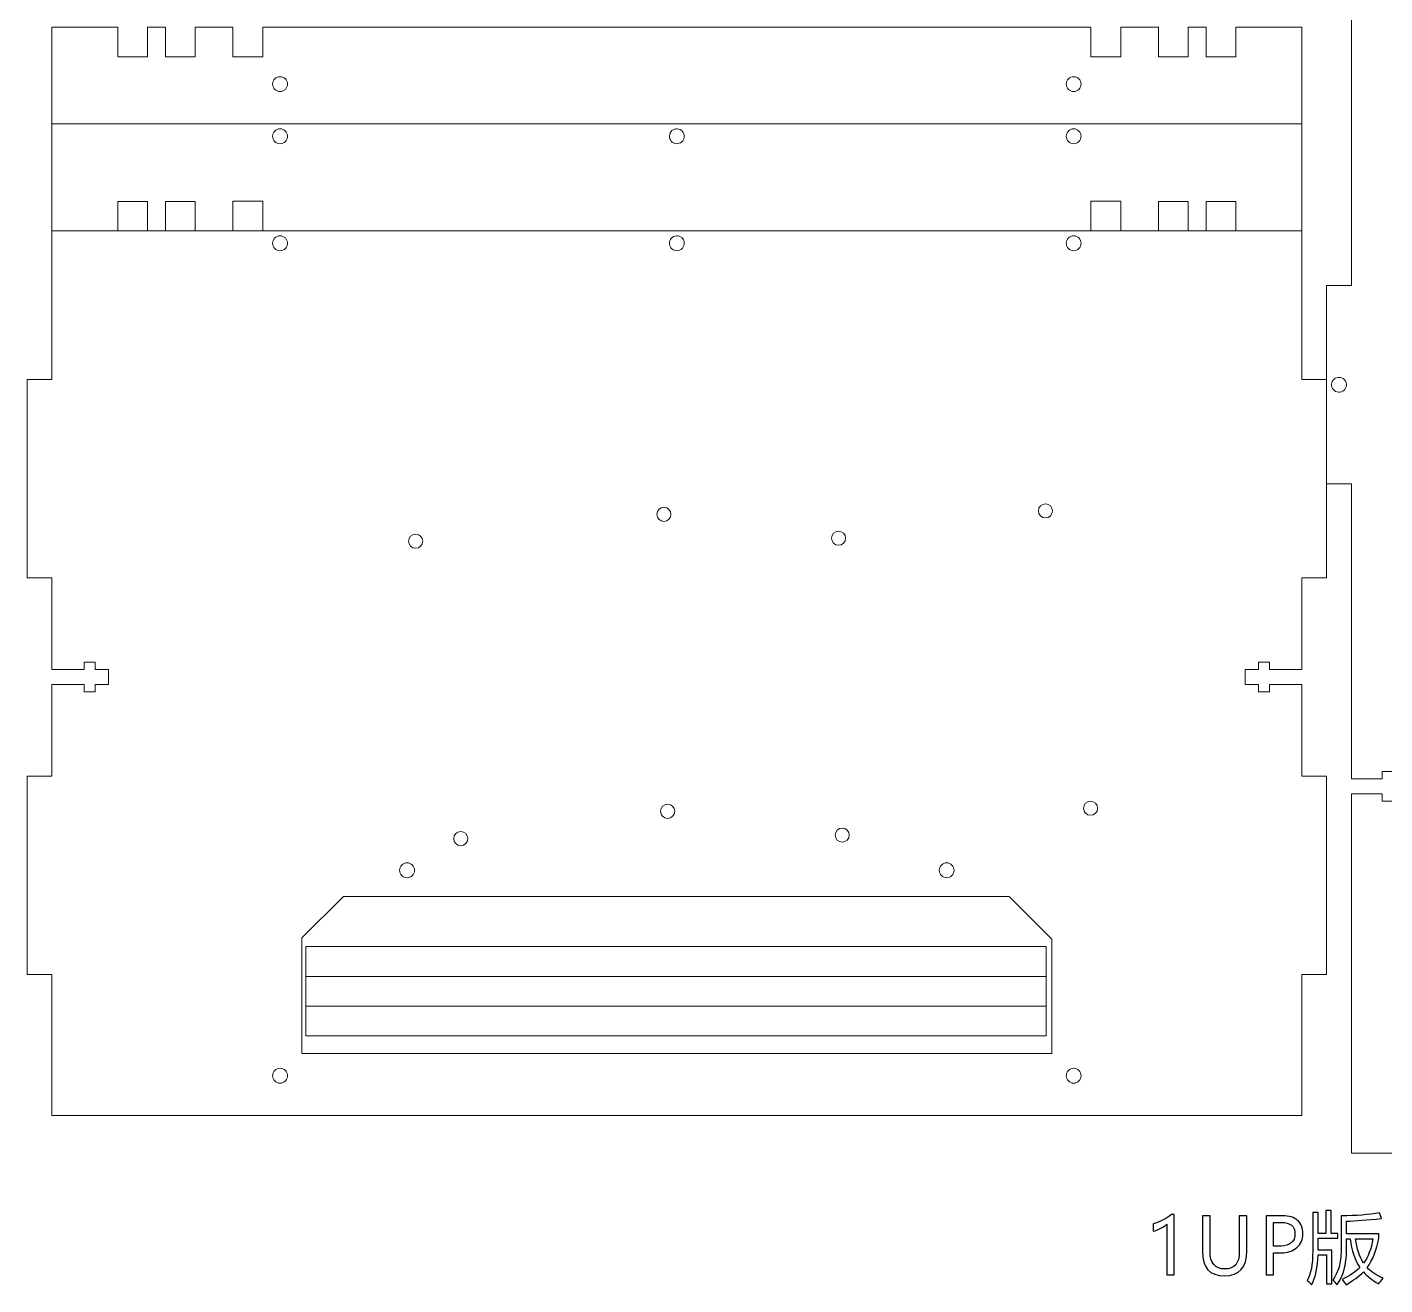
# Model space of a CAD drawing. Header units: centimetres. Extents: x -84 to 49, y -29 to 29.
# Drawn here: x -48.77 to -21.4, y -29.32 to -3.95 of the extents above; entities that cross this region are included whole.
import ezdxf

# ---------------------------------------------------------------- set-up
doc = ezdxf.new("R2010")
doc.units = ezdxf.units.CM
doc.header["$MEASUREMENT"] = 0
doc.layers.add('layer 1', color=7, linetype='Continuous')

msp = doc.modelspace()

# ---------------------------------------------------------------- linework, layer by layer
at = {"layer": 'layer 1', "color": 142, "lineweight": 20}
for points, knots in [([(-22.07185, -26.66541), (-22.07185, -26.66541), (3.12813, -26.66541), (3.12813, -26.66541), (3.12813, -26.66541), (3.12813, -26.66541), (3.12813, -19.41539), (3.12813, -19.41539), (3.12813, -19.41539), (3.12813, -19.41539), (2.50965, -19.41539), (2.50965, -19.41539), (2.50965, -19.41539), (2.50965, -19.41539), (2.50965, -19.56539), (2.50965, -19.56539), (2.50965, -19.56539), (2.50965, -19.56539), (2.28965, -19.56539), (2.28965, -19.56539), (2.28965, -19.56539), (2.28965, -19.56539), (2.28965, -19.41539), (2.28965, -19.41539), (2.28965, -19.41539), (2.28965, -19.41539), (2.01965, -19.41539), (2.01965, -19.41539), (2.01965, -19.41539), (2.01965, -19.41539), (2.01965, -19.11539), (2.01965, -19.11539), (2.01965, -19.11539), (2.01965, -19.11539), (2.28965, -19.11539), (2.28965, -19.11539), (2.28965, -19.11539), (2.28965, -19.11539), (2.28965, -18.96539), (2.28965, -18.96539), (2.28965, -18.96539), (2.28965, -18.96539), (2.50965, -18.96539), (2.50965, -18.96539), (2.50965, -18.96539), (2.50965, -18.96539), (2.50965, -19.11539), (2.50965, -19.11539), (2.50965, -19.11539), (2.50965, -19.11539), (3.12814, -19.11539), (3.12814, -19.11539), (3.12814, -19.11539), (3.12814, -19.11539), (3.12814, -13.1654), (3.12814, -13.1654), (3.12814, -13.1654), (3.12814, -13.1654), (3.62814, -13.1654), (3.62814, -13.1654), (3.62814, -13.1654), (3.62814, -13.1654), (3.62814, -9.1654), (3.62814, -9.1654), (3.62814, -9.1654), (3.62814, -9.1654), (3.12814, -9.1654), (3.12814, -9.1654), (3.12814, -9.1654), (3.12814, -9.1654), (3.12815, -3.21983), (3.12815, -3.21983), (3.12815, -3.21983), (3.12815, -3.21983), (2.50965, -3.21983), (2.50965, -3.21983), (2.50965, -3.21983), (2.50965, -3.21983), (2.50965, -3.36983), (2.50965, -3.36983), (2.50965, -3.36983), (2.50965, -3.36983), (2.28965, -3.36983), (2.28965, -3.36983), (2.28965, -3.36983), (2.28965, -3.36983), (2.28965, -3.21983), (2.28965, -3.21983), (2.28965, -3.21983), (2.28965, -3.21983), (2.01965, -3.21983), (2.01965, -3.21983), (2.01965, -3.21983), (2.01965, -3.21983), (2.01965, -2.91983), (2.01965, -2.91983), (2.01965, -2.91983), (2.01965, -2.91983), (2.28965, -2.91983), (2.28965, -2.91983), (2.28965, -2.91983), (2.28965, -2.91983), (2.28965, -2.76983), (2.28965, -2.76983), (2.28965, -2.76983), (2.28965, -2.76983), (2.50965, -2.76983), (2.50965, -2.76983), (2.50965, -2.76983), (2.50965, -2.76983), (2.50965, -2.91983), (2.50965, -2.91983), (2.50965, -2.91983), (2.50965, -2.91983), (3.12815, -2.91983), (3.12815, -2.91983), (3.12815, -2.91983), (3.12815, -2.91983), (3.12815, 3.1309), (3.12815, 3.1309), (3.12815, 3.1309), (3.12815, 3.1309), (-6.47186, 3.1309), (-6.47186, 3.1309), (-6.47186, 3.1309), (-6.47186, 3.1309), (-6.47186, 2.64521), (-6.47186, 2.64521), (-6.47186, 2.64521), (-6.47186, 2.64521), (-9.32186, 2.64521), (-9.32186, 2.64521), (-9.32186, 2.64521), (-9.32186, 2.64521), (-9.32186, 1.9852), (-9.32186, 1.9852), (-9.32186, 1.9852), (-9.32186, 1.9852), (-9.17186, 1.9852), (-9.17186, 1.9852), (-9.17186, 1.9852), (-9.17186, 1.9852), (-9.17186, 1.76521), (-9.17186, 1.76521), (-9.17186, 1.76521), (-9.17186, 1.76521), (-9.32186, 1.7652), (-9.32186, 1.7652), (-9.32186, 1.7652), (-9.32186, 1.7652), (-9.32186, 1.5452), (-9.32186, 1.5452), (-9.32186, 1.5452), (-9.32186, 1.5452), (-9.62186, 1.5452), (-9.62186, 1.5452), (-9.62186, 1.5452), (-9.62186, 1.5452), (-9.62186, 1.7652), (-9.62186, 1.7652), (-9.62186, 1.7652), (-9.62186, 1.7652), (-9.77186, 1.7652), (-9.77186, 1.7652), (-9.77186, 1.7652), (-9.77186, 1.7652), (-9.77186, 1.9852), (-9.77186, 1.9852), (-9.77186, 1.9852), (-9.77186, 1.9852), (-9.62186, 1.9852), (-9.62186, 1.9852), (-9.62186, 1.9852), (-9.62186, 1.9852), (-9.62197, 2.64521), (-9.62197, 2.64521), (-9.62197, 2.64521), (-9.62197, 2.64521), (-12.47186, 2.64521), (-12.47186, 2.64521), (-12.47186, 2.64521), (-12.47186, 2.64521), (-12.47186, 3.1309), (-12.47186, 3.1309), (-12.47186, 3.1309), (-12.47186, 3.1309), (-22.07186, 3.1309), (-22.07186, 3.1309), (-22.07186, 3.1309), (-22.07186, 3.1309), (-22.07186, -2.91983), (-22.07186, -2.91983), (-22.07186, -2.91983), (-22.07186, -2.91983), (-21.45337, -2.91983), (-21.45337, -2.91983), (-21.45337, -2.91983), (-21.45337, -2.91983), (-21.45337, -2.76983), (-21.45337, -2.76983), (-21.45337, -2.76983), (-21.45337, -2.76983), (-21.23337, -2.76983), (-21.23337, -2.76983), (-21.23337, -2.76983), (-21.23337, -2.76983), (-21.23337, -2.91983), (-21.23337, -2.91983), (-21.23337, -2.91983), (-21.23337, -2.91983), (-20.96337, -2.91983), (-20.96337, -2.91983), (-20.96337, -2.91983), (-20.96337, -2.91983), (-20.96337, -3.21983), (-20.96337, -3.21983), (-20.96337, -3.21983), (-20.96337, -3.21983), (-21.23337, -3.21983), (-21.23337, -3.21983), (-21.23337, -3.21983), (-21.23337, -3.21983), (-21.23337, -3.36983), (-21.23337, -3.36983), (-21.23337, -3.36983), (-21.23337, -3.36983), (-21.45337, -3.36983), (-21.45337, -3.36983), (-21.45337, -3.36983), (-21.45337, -3.36983), (-21.45337, -3.21983), (-21.45337, -3.21983), (-21.45337, -3.21983), (-21.45337, -3.21983), (-22.07186, -3.21983), (-22.07186, -3.21983), (-22.07186, -3.21983), (-22.07186, -3.21983), (-22.07186, -9.1654), (-22.07186, -9.1654), (-22.07186, -9.1654), (-22.07186, -9.1654), (-22.57186, -9.1654), (-22.57186, -9.1654), (-22.57186, -9.1654), (-22.57186, -9.1654), (-22.57186, -13.1654), (-22.57186, -13.1654), (-22.57186, -13.1654), (-22.57186, -13.1654), (-22.07185, -13.1654), (-22.07185, -13.1654), (-22.07185, -13.1654), (-22.07185, -13.1654), (-22.07185, -19.11539), (-22.07185, -19.11539), (-22.07185, -19.11539), (-22.07185, -19.11539), (-21.45337, -19.11539), (-21.45337, -19.11539), (-21.45337, -19.11539), (-21.45337, -19.11539), (-21.45337, -18.96539), (-21.45337, -18.96539), (-21.45337, -18.96539), (-21.45337, -18.96539), (-21.23337, -18.96539), (-21.23337, -18.96539), (-21.23337, -18.96539), (-21.23337, -18.96539), (-21.23337, -19.11539), (-21.23337, -19.11539), (-21.23337, -19.11539), (-21.23337, -19.11539), (-20.96337, -19.11539), (-20.96337, -19.11539), (-20.96337, -19.11539), (-20.96337, -19.11539), (-20.96337, -19.41539), (-20.96337, -19.41539), (-20.96337, -19.41539), (-20.96337, -19.41539), (-21.23337, -19.41539), (-21.23337, -19.41539), (-21.23337, -19.41539), (-21.23337, -19.41539), (-21.23337, -19.56539), (-21.23337, -19.56539), (-21.23337, -19.56539), (-21.23337, -19.56539), (-21.45337, -19.56539), (-21.45337, -19.56539), (-21.45337, -19.56539), (-21.45337, -19.56539), (-21.45337, -19.41539), (-21.45337, -19.41539), (-21.45337, -19.41539), (-21.45337, -19.41539), (-22.07185, -19.41539), (-22.07185, -19.41539), (-22.07185, -19.41539), (-22.07185, -19.41539), (-22.07185, -26.66541), (-22.07185, -26.66541)], [0, 0, 0, 0, 0.01315789, 0.01315789, 0.01315789, 0.01315789, 0.02631579, 0.02631579, 0.02631579, 0.02631579, 0.03947368, 0.03947368, 0.03947368, 0.03947368, 0.05263158, 0.05263158, 0.05263158, 0.05263158, 0.06578947, 0.06578947, 0.06578947, 0.06578947, 0.07894737, 0.07894737, 0.07894737, 0.07894737, 0.09210526, 0.09210526, 0.09210526, 0.09210526, 0.10526316, 0.10526316, 0.10526316, 0.10526316, 0.11842105, 0.11842105, 0.11842105, 0.11842105, 0.13157895, 0.13157895, 0.13157895, 0.13157895, 0.14473684, 0.14473684, 0.14473684, 0.14473684, 0.15789474, 0.15789474, 0.15789474, 0.15789474, 0.17105263, 0.17105263, 0.17105263, 0.17105263, 0.18421053, 0.18421053, 0.18421053, 0.18421053, 0.19736842, 0.19736842, 0.19736842, 0.19736842, 0.21052632, 0.21052632, 0.21052632, 0.21052632, 0.22368421, 0.22368421, 0.22368421, 0.22368421, 0.23684211, 0.23684211, 0.23684211, 0.23684211, 0.25, 0.25, 0.25, 0.25, 0.26315789, 0.26315789, 0.26315789, 0.26315789, 0.27631579, 0.27631579, 0.27631579, 0.27631579, 0.28947368, 0.28947368, 0.28947368, 0.28947368, 0.30263158, 0.30263158, 0.30263158, 0.30263158, 0.31578947, 0.31578947, 0.31578947, 0.31578947, 0.32894737, 0.32894737, 0.32894737, 0.32894737, 0.34210526, 0.34210526, 0.34210526, 0.34210526, 0.35526316, 0.35526316, 0.35526316, 0.35526316, 0.36842105, 0.36842105, 0.36842105, 0.36842105, 0.38157895, 0.38157895, 0.38157895, 0.38157895, 0.39473684, 0.39473684, 0.39473684, 0.39473684, 0.40789474, 0.40789474, 0.40789474, 0.40789474, 0.42105263, 0.42105263, 0.42105263, 0.42105263, 0.43421053, 0.43421053, 0.43421053, 0.43421053, 0.44736842, 0.44736842, 0.44736842, 0.44736842, 0.46052632, 0.46052632, 0.46052632, 0.46052632, 0.47368421, 0.47368421, 0.47368421, 0.47368421, 0.48684211, 0.48684211, 0.48684211, 0.48684211, 0.5, 0.5, 0.5, 0.5, 0.51315789, 0.51315789, 0.51315789, 0.51315789, 0.52631579, 0.52631579, 0.52631579, 0.52631579, 0.53947368, 0.53947368, 0.53947368, 0.53947368, 0.55263158, 0.55263158, 0.55263158, 0.55263158, 0.56578947, 0.56578947, 0.56578947, 0.56578947, 0.57894737, 0.57894737, 0.57894737, 0.57894737, 0.59210526, 0.59210526, 0.59210526, 0.59210526, 0.60526316, 0.60526316, 0.60526316, 0.60526316, 0.61842105, 0.61842105, 0.61842105, 0.61842105, 0.63157895, 0.63157895, 0.63157895, 0.63157895, 0.64473684, 0.64473684, 0.64473684, 0.64473684, 0.65789474, 0.65789474, 0.65789474, 0.65789474, 0.67105263, 0.67105263, 0.67105263, 0.67105263, 0.68421053, 0.68421053, 0.68421053, 0.68421053, 0.69736842, 0.69736842, 0.69736842, 0.69736842, 0.71052632, 0.71052632, 0.71052632, 0.71052632, 0.72368421, 0.72368421, 0.72368421, 0.72368421, 0.73684211, 0.73684211, 0.73684211, 0.73684211, 0.75, 0.75, 0.75, 0.75, 0.76315789, 0.76315789, 0.76315789, 0.76315789, 0.77631579, 0.77631579, 0.77631579, 0.77631579, 0.78947368, 0.78947368, 0.78947368, 0.78947368, 0.80263158, 0.80263158, 0.80263158, 0.80263158, 0.81578947, 0.81578947, 0.81578947, 0.81578947, 0.82894737, 0.82894737, 0.82894737, 0.82894737, 0.84210526, 0.84210526, 0.84210526, 0.84210526, 0.85526316, 0.85526316, 0.85526316, 0.85526316, 0.86842105, 0.86842105, 0.86842105, 0.86842105, 0.88157895, 0.88157895, 0.88157895, 0.88157895, 0.89473684, 0.89473684, 0.89473684, 0.89473684, 0.90789474, 0.90789474, 0.90789474, 0.90789474, 0.92105263, 0.92105263, 0.92105263, 0.92105263, 0.93421053, 0.93421053, 0.93421053, 0.93421053, 0.94736842, 0.94736842, 0.94736842, 0.94736842, 0.96052632, 0.96052632, 0.96052632, 0.96052632, 0.97368421, 0.97368421, 0.97368421, 0.97368421, 0.98684211, 0.98684211, 0.98684211, 0.98684211, 1, 1, 1, 1]), ([(-48.27186, -5.90359), (-48.27186, -5.90359), (-23.07185, -5.90359), (-23.07185, -5.90359), (-23.07185, -5.90359), (-23.07185, -5.90359), (-23.07185, -3.9525), (-23.07185, -3.9525), (-23.07185, -3.9525), (-23.07185, -3.9525), (-24.39925, -3.9525), (-24.39925, -3.9525), (-24.39925, -3.9525), (-24.39925, -3.9525), (-24.39925, -4.55132), (-24.39925, -4.55132), (-24.39925, -4.55132), (-24.39925, -4.55132), (-24.99925, -4.55132), (-24.99925, -4.55132), (-24.99925, -4.55132), (-24.99925, -4.55132), (-24.99925, -3.9525), (-24.99925, -3.9525), (-24.99925, -3.9525), (-24.99925, -3.9525), (-25.36144, -3.9525), (-25.36144, -3.9525), (-25.36144, -3.9525), (-25.36144, -3.9525), (-25.36144, -4.55132), (-25.36144, -4.55132), (-25.36144, -4.55132), (-25.36144, -4.55132), (-25.96144, -4.55132), (-25.96144, -4.55132), (-25.96144, -4.55132), (-25.96144, -4.55132), (-25.96144, -3.9525), (-25.96144, -3.9525), (-25.96144, -3.9525), (-25.96144, -3.9525), (-26.72185, -3.9525), (-26.72185, -3.9525), (-26.72185, -3.9525), (-26.72185, -3.9525), (-26.72185, -4.5525), (-26.72185, -4.5525), (-26.72185, -4.5525), (-26.72185, -4.5525), (-27.32185, -4.5525), (-27.32185, -4.5525), (-27.32185, -4.5525), (-27.32185, -4.5525), (-27.32185, -3.9525), (-27.32185, -3.9525), (-27.32185, -3.9525), (-27.32185, -3.9525), (-44.02186, -3.9525), (-44.02186, -3.9525), (-44.02186, -3.9525), (-44.02186, -3.9525), (-44.02186, -4.5525), (-44.02186, -4.5525), (-44.02186, -4.5525), (-44.02186, -4.5525), (-44.62186, -4.5525), (-44.62186, -4.5525), (-44.62186, -4.5525), (-44.62186, -4.5525), (-44.62186, -3.9525), (-44.62186, -3.9525), (-44.62186, -3.9525), (-44.62186, -3.9525), (-45.38227, -3.9525), (-45.38227, -3.9525), (-45.38227, -3.9525), (-45.38227, -3.9525), (-45.38227, -4.55132), (-45.38227, -4.55132), (-45.38227, -4.55132), (-45.38227, -4.55132), (-45.98227, -4.55132), (-45.98227, -4.55132), (-45.98227, -4.55132), (-45.98227, -4.55132), (-45.98227, -3.9525), (-45.98227, -3.9525), (-45.98227, -3.9525), (-45.98227, -3.9525), (-46.34444, -3.9525), (-46.34444, -3.9525), (-46.34444, -3.9525), (-46.34444, -3.9525), (-46.34444, -4.55132), (-46.34444, -4.55132), (-46.34444, -4.55132), (-46.34444, -4.55132), (-46.94444, -4.55132), (-46.94444, -4.55132), (-46.94444, -4.55132), (-46.94444, -4.55132), (-46.94444, -3.9525), (-46.94444, -3.9525), (-46.94444, -3.9525), (-46.94444, -3.9525), (-48.27186, -3.9525), (-48.27186, -3.9525), (-48.27186, -3.9525), (-48.27186, -3.9525), (-48.27186, -5.90359), (-48.27186, -5.90359)], [0, 0, 0, 0, 0.03571429, 0.03571429, 0.03571429, 0.03571429, 0.07142857, 0.07142857, 0.07142857, 0.07142857, 0.10714286, 0.10714286, 0.10714286, 0.10714286, 0.14285714, 0.14285714, 0.14285714, 0.14285714, 0.17857143, 0.17857143, 0.17857143, 0.17857143, 0.21428571, 0.21428571, 0.21428571, 0.21428571, 0.25, 0.25, 0.25, 0.25, 0.28571429, 0.28571429, 0.28571429, 0.28571429, 0.32142857, 0.32142857, 0.32142857, 0.32142857, 0.35714286, 0.35714286, 0.35714286, 0.35714286, 0.39285714, 0.39285714, 0.39285714, 0.39285714, 0.42857143, 0.42857143, 0.42857143, 0.42857143, 0.46428571, 0.46428571, 0.46428571, 0.46428571, 0.5, 0.5, 0.5, 0.5, 0.53571429, 0.53571429, 0.53571429, 0.53571429, 0.57142857, 0.57142857, 0.57142857, 0.57142857, 0.60714286, 0.60714286, 0.60714286, 0.60714286, 0.64285714, 0.64285714, 0.64285714, 0.64285714, 0.67857143, 0.67857143, 0.67857143, 0.67857143, 0.71428571, 0.71428571, 0.71428571, 0.71428571, 0.75, 0.75, 0.75, 0.75, 0.78571429, 0.78571429, 0.78571429, 0.78571429, 0.82142857, 0.82142857, 0.82142857, 0.82142857, 0.85714286, 0.85714286, 0.85714286, 0.85714286, 0.89285714, 0.89285714, 0.89285714, 0.89285714, 0.92857143, 0.92857143, 0.92857143, 0.92857143, 0.96428571, 0.96428571, 0.96428571, 0.96428571, 1, 1, 1, 1]), ([(-43.67185, -4.95129), (-43.58903, -4.95129), (-43.52185, -5.01848), (-43.52185, -5.10129), (-43.52185, -5.10129), (-43.52185, -5.1841), (-43.58903, -5.25129), (-43.67185, -5.2513), (-43.67185, -5.2513), (-43.75467, -5.25128), (-43.82185, -5.1841), (-43.82186, -5.10129), (-43.82186, -5.10129), (-43.82186, -5.01847), (-43.75467, -4.95129), (-43.67185, -4.95129)], [0, 0, 0, 0, 0.25, 0.25, 0.25, 0.25, 0.5, 0.5, 0.5, 0.5, 0.75, 0.75, 0.75, 0.75, 1, 1, 1, 1]), ([(-27.67185, -4.95129), (-27.58904, -4.95129), (-27.52186, -5.01847), (-27.52185, -5.10128), (-27.52185, -5.10128), (-27.52186, -5.18411), (-27.58904, -5.25129), (-27.67185, -5.25129), (-27.67185, -5.25129), (-27.75466, -5.25129), (-27.82185, -5.18411), (-27.82185, -5.10129), (-27.82185, -5.10129), (-27.82185, -5.01847), (-27.75466, -4.95129), (-27.67185, -4.95129)], [0, 0, 0, 0, 0.25, 0.25, 0.25, 0.25, 0.5, 0.5, 0.5, 0.5, 0.75, 0.75, 0.75, 0.75, 1, 1, 1, 1]), ([(-23.07185, -8.06099), (-23.07185, -8.06099), (-24.39925, -8.06099), (-24.39925, -8.06099), (-24.39925, -8.06099), (-24.39925, -8.06099), (-24.39925, -7.46623), (-24.39925, -7.46623), (-24.39925, -7.46623), (-24.39925, -7.46623), (-24.99925, -7.46623), (-24.99925, -7.46623), (-24.99925, -7.46623), (-24.99925, -7.46623), (-24.99925, -8.06099), (-24.99925, -8.06099), (-24.99925, -8.06099), (-24.99925, -8.06099), (-25.36144, -8.06099), (-25.36144, -8.06099), (-25.36144, -8.06099), (-25.36144, -8.06099), (-25.36144, -7.46623), (-25.36144, -7.46623), (-25.36144, -7.46623), (-25.36144, -7.46623), (-25.96144, -7.46623), (-25.96144, -7.46623), (-25.96144, -7.46623), (-25.96144, -7.46623), (-25.96144, -8.06099), (-25.96144, -8.06099), (-25.96144, -8.06099), (-25.96144, -8.06099), (-26.72185, -8.06099), (-26.72185, -8.06099), (-26.72185, -8.06099), (-26.72185, -8.06099), (-26.72185, -7.46099), (-26.72185, -7.46099), (-26.72185, -7.46099), (-26.72185, -7.46099), (-27.32185, -7.46099), (-27.32185, -7.46099), (-27.32185, -7.46099), (-27.32185, -7.46099), (-27.32185, -8.06099), (-27.32185, -8.06099), (-27.32185, -8.06099), (-27.32185, -8.06099), (-44.02186, -8.06099), (-44.02186, -8.06099), (-44.02186, -8.06099), (-44.02186, -8.06099), (-44.02186, -7.46099), (-44.02186, -7.46099), (-44.02186, -7.46099), (-44.02186, -7.46099), (-44.62186, -7.46099), (-44.62186, -7.46099), (-44.62186, -7.46099), (-44.62186, -7.46099), (-44.62186, -8.06099), (-44.62186, -8.06099), (-44.62186, -8.06099), (-44.62186, -8.06099), (-45.38227, -8.06099), (-45.38227, -8.06099), (-45.38227, -8.06099), (-45.38227, -8.06099), (-45.38227, -7.46623), (-45.38227, -7.46623), (-45.38227, -7.46623), (-45.38227, -7.46623), (-45.98227, -7.46623), (-45.98227, -7.46623), (-45.98227, -7.46623), (-45.98227, -7.46623), (-45.98227, -8.06099), (-45.98227, -8.06099), (-45.98227, -8.06099), (-45.98227, -8.06099), (-46.34444, -8.06099), (-46.34444, -8.06099), (-46.34444, -8.06099), (-46.34444, -8.06099), (-46.34444, -7.46623), (-46.34444, -7.46623), (-46.34444, -7.46623), (-46.34444, -7.46623), (-46.94444, -7.46623), (-46.94444, -7.46623), (-46.94444, -7.46623), (-46.94444, -7.46623), (-46.94444, -8.06099), (-46.94444, -8.06099), (-46.94444, -8.06099), (-46.94444, -8.06099), (-48.27186, -8.06099), (-48.27186, -8.06099), (-48.27186, -8.06099), (-48.27186, -5.45365), (-48.27186, -7.80912), (-48.27186, -5.90359), (-48.27186, -5.90359), (-48.27186, -5.90359), (-23.07185, -5.90359), (-23.07185, -5.90359), (-23.07185, -5.90359), (-23.07185, -7.80915), (-23.07185, -5.4536), (-23.07185, -8.06099)], [0, 0, 0, 0, 0.03571429, 0.03571429, 0.03571429, 0.03571429, 0.07142857, 0.07142857, 0.07142857, 0.07142857, 0.10714286, 0.10714286, 0.10714286, 0.10714286, 0.14285714, 0.14285714, 0.14285714, 0.14285714, 0.17857143, 0.17857143, 0.17857143, 0.17857143, 0.21428571, 0.21428571, 0.21428571, 0.21428571, 0.25, 0.25, 0.25, 0.25, 0.28571429, 0.28571429, 0.28571429, 0.28571429, 0.32142857, 0.32142857, 0.32142857, 0.32142857, 0.35714286, 0.35714286, 0.35714286, 0.35714286, 0.39285714, 0.39285714, 0.39285714, 0.39285714, 0.42857143, 0.42857143, 0.42857143, 0.42857143, 0.46428571, 0.46428571, 0.46428571, 0.46428571, 0.5, 0.5, 0.5, 0.5, 0.53571429, 0.53571429, 0.53571429, 0.53571429, 0.57142857, 0.57142857, 0.57142857, 0.57142857, 0.60714286, 0.60714286, 0.60714286, 0.60714286, 0.64285714, 0.64285714, 0.64285714, 0.64285714, 0.67857143, 0.67857143, 0.67857143, 0.67857143, 0.71428571, 0.71428571, 0.71428571, 0.71428571, 0.75, 0.75, 0.75, 0.75, 0.78571429, 0.78571429, 0.78571429, 0.78571429, 0.82142857, 0.82142857, 0.82142857, 0.82142857, 0.85714286, 0.85714286, 0.85714286, 0.85714286, 0.89285714, 0.89285714, 0.89285714, 0.89285714, 0.92857143, 0.92857143, 0.92857143, 0.92857143, 0.96428571, 0.96428571, 0.96428571, 0.96428571, 1, 1, 1, 1]), ([(-43.67185, -6.00359), (-43.58903, -6.00359), (-43.52185, -6.07078), (-43.52185, -6.15359), (-43.52185, -6.15359), (-43.52185, -6.2364), (-43.58903, -6.30359), (-43.67185, -6.3036), (-43.67185, -6.3036), (-43.75467, -6.30358), (-43.82185, -6.2364), (-43.82186, -6.15359), (-43.82186, -6.15359), (-43.82186, -6.07077), (-43.75467, -6.00359), (-43.67185, -6.00359)], [0, 0, 0, 0, 0.25, 0.25, 0.25, 0.25, 0.5, 0.5, 0.5, 0.5, 0.75, 0.75, 0.75, 0.75, 1, 1, 1, 1]), ([(-35.52697, -6.19242), (-35.50554, -6.11241), (-35.55304, -6.03014), (-35.63304, -6.00871), (-35.63304, -6.00871), (-35.71304, -5.98728), (-35.79532, -6.03477), (-35.81675, -6.11477), (-35.81675, -6.11477), (-35.83818, -6.19477), (-35.79069, -6.27705), (-35.71069, -6.29848), (-35.71069, -6.29848), (-35.63069, -6.31991), (-35.54841, -6.27242), (-35.52697, -6.19242)], [0, 0, 0, 0, 0.25, 0.25, 0.25, 0.25, 0.5, 0.5, 0.5, 0.5, 0.75, 0.75, 0.75, 0.75, 1, 1, 1, 1]), ([(-27.67185, -6.00359), (-27.58904, -6.00359), (-27.52186, -6.07077), (-27.52185, -6.15358), (-27.52185, -6.15358), (-27.52186, -6.23641), (-27.58904, -6.30359), (-27.67185, -6.30359), (-27.67185, -6.30359), (-27.75466, -6.30359), (-27.82185, -6.23641), (-27.82185, -6.15359), (-27.82185, -6.15359), (-27.82185, -6.07077), (-27.75466, -6.00359), (-27.67185, -6.00359)], [0, 0, 0, 0, 0.25, 0.25, 0.25, 0.25, 0.5, 0.5, 0.5, 0.5, 0.75, 0.75, 0.75, 0.75, 1, 1, 1, 1]), ([(-48.77186, -11.06099), (-48.77186, -11.06099), (-48.77186, -15.06099), (-48.77186, -15.06099), (-48.77186, -15.06099), (-48.77186, -15.06099), (-48.27186, -15.06099), (-48.27186, -15.06099), (-48.27186, -15.06099), (-48.27186, -15.06099), (-48.27186, -15.97741), (-48.27186, -15.97741), (-48.27186, -15.97741), (-48.27186, -15.97741), (-48.27185, -15.97741), (-48.27185, -15.97741), (-48.27185, -15.97741), (-48.27185, -15.97741), (-48.27185, -16.91088), (-48.27185, -16.91088), (-48.27185, -16.91088), (-48.27185, -16.91088), (-47.61912, -16.91099), (-47.61912, -16.91099), (-47.61912, -16.91099), (-47.61912, -16.91099), (-47.61912, -16.76099), (-47.61912, -16.76099), (-47.61912, -16.76099), (-47.61912, -16.76099), (-47.39912, -16.76099), (-47.39912, -16.76099), (-47.39912, -16.76099), (-47.39912, -16.76099), (-47.39912, -16.91099), (-47.39912, -16.91099), (-47.39912, -16.91099), (-47.39912, -16.91099), (-47.12912, -16.91099), (-47.12912, -16.91099), (-47.12912, -16.91099), (-47.12912, -16.91099), (-47.12912, -17.21099), (-47.12912, -17.21099), (-47.12912, -17.21099), (-47.12912, -17.21099), (-47.39912, -17.21099), (-47.39912, -17.21099), (-47.39912, -17.21099), (-47.39912, -17.21099), (-47.39912, -17.36099), (-47.39912, -17.36099), (-47.39912, -17.36099), (-47.39912, -17.36099), (-47.61912, -17.36099), (-47.61912, -17.36099), (-47.61912, -17.36099), (-47.61912, -17.36099), (-47.61912, -17.21099), (-47.61912, -17.21099), (-47.61912, -17.21099), (-47.61912, -17.21099), (-48.27185, -17.21099), (-48.27185, -17.21099), (-48.27185, -17.21099), (-48.27185, -17.21099), (-48.27185, -18.32671), (-48.27185, -18.32671), (-48.27185, -18.32671), (-48.27185, -18.32671), (-48.27186, -18.32671), (-48.27186, -18.32671), (-48.27186, -18.32671), (-48.27186, -18.32671), (-48.27186, -19.06099), (-48.27186, -19.06099), (-48.27186, -19.06099), (-48.27186, -19.06099), (-48.77186, -19.06099), (-48.77186, -19.06099), (-48.77186, -19.06099), (-48.77186, -19.06099), (-48.77186, -23.06099), (-48.77186, -23.06099), (-48.77186, -23.06099), (-48.77186, -23.06099), (-48.27185, -23.06099), (-48.27185, -23.06099), (-48.27185, -23.06099), (-48.27185, -23.06099), (-48.27185, -25.90405), (-48.27185, -25.90405), (-48.27185, -25.90405), (-48.27185, -25.90405), (-23.07186, -25.90405), (-23.07186, -25.90405), (-23.07186, -25.90405), (-23.07186, -25.90405), (-23.07186, -23.06099), (-23.07186, -23.06099), (-23.07186, -23.06099), (-23.07186, -23.06099), (-22.57186, -23.06099), (-22.57186, -23.06099), (-22.57186, -23.06099), (-22.57186, -23.06099), (-22.57186, -19.06099), (-22.57186, -19.06099), (-22.57186, -19.06099), (-22.57186, -19.06099), (-23.07186, -19.06099), (-23.07186, -19.06099), (-23.07186, -19.06099), (-23.07186, -19.06099), (-23.07186, -18.32671), (-23.07186, -18.32671), (-23.07186, -18.32671), (-23.07186, -18.32671), (-23.07186, -17.21099), (-23.07186, -17.21099), (-23.07186, -17.21099), (-23.07186, -17.21099), (-23.72458, -17.21099), (-23.72458, -17.21099), (-23.72458, -17.21099), (-23.72458, -17.21099), (-23.72458, -17.36099), (-23.72458, -17.36099), (-23.72458, -17.36099), (-23.72458, -17.36099), (-23.94458, -17.36099), (-23.94458, -17.36099), (-23.94458, -17.36099), (-23.94458, -17.36099), (-23.94458, -17.21099), (-23.94458, -17.21099), (-23.94458, -17.21099), (-23.94458, -17.21099), (-24.21458, -17.21099), (-24.21458, -17.21099), (-24.21458, -17.21099), (-24.21458, -17.21099), (-24.21458, -16.91099), (-24.21458, -16.91099), (-24.21458, -16.91099), (-24.21458, -16.91099), (-23.94458, -16.91099), (-23.94458, -16.91099), (-23.94458, -16.91099), (-23.94458, -16.91099), (-23.94458, -16.76099), (-23.94458, -16.76099), (-23.94458, -16.76099), (-23.94458, -16.76099), (-23.72458, -16.76099), (-23.72458, -16.76099), (-23.72458, -16.76099), (-23.72458, -16.76099), (-23.72458, -16.91099), (-23.72458, -16.91099), (-23.72458, -16.91099), (-23.72458, -16.91099), (-23.07186, -16.91088), (-23.07186, -16.91088), (-23.07186, -16.91088), (-23.07186, -16.91088), (-23.07186, -15.97741), (-23.07186, -15.97741), (-23.07186, -15.97741), (-23.07186, -15.97741), (-23.07186, -15.06099), (-23.07186, -15.06099), (-23.07186, -15.06099), (-23.07186, -15.06099), (-22.57186, -15.06099), (-22.57186, -15.06099), (-22.57186, -15.06099), (-22.57186, -15.06099), (-22.57186, -11.06099), (-22.57186, -11.06099), (-22.57186, -11.06099), (-22.57186, -11.06099), (-23.07186, -11.06099), (-23.07186, -11.06099), (-23.07186, -11.06099), (-23.07186, -11.06099), (-23.07186, -8.06099), (-23.07186, -8.06099), (-23.07186, -8.06099), (-23.07186, -8.06099), (-48.27185, -8.06099), (-48.27185, -8.06099), (-48.27185, -8.06099), (-48.27185, -8.06099), (-48.27185, -11.06099), (-48.27185, -11.06099), (-48.27185, -11.06099), (-48.27185, -11.06099), (-48.77186, -11.06099), (-48.77186, -11.06099)], [0, 0, 0, 0, 0.02, 0.02, 0.02, 0.02, 0.04, 0.04, 0.04, 0.04, 0.06, 0.06, 0.06, 0.06, 0.08, 0.08, 0.08, 0.08, 0.1, 0.1, 0.1, 0.1, 0.12, 0.12, 0.12, 0.12, 0.14, 0.14, 0.14, 0.14, 0.16, 0.16, 0.16, 0.16, 0.18, 0.18, 0.18, 0.18, 0.2, 0.2, 0.2, 0.2, 0.22, 0.22, 0.22, 0.22, 0.24, 0.24, 0.24, 0.24, 0.26, 0.26, 0.26, 0.26, 0.28, 0.28, 0.28, 0.28, 0.3, 0.3, 0.3, 0.3, 0.32, 0.32, 0.32, 0.32, 0.34, 0.34, 0.34, 0.34, 0.36, 0.36, 0.36, 0.36, 0.38, 0.38, 0.38, 0.38, 0.4, 0.4, 0.4, 0.4, 0.42, 0.42, 0.42, 0.42, 0.44, 0.44, 0.44, 0.44, 0.46, 0.46, 0.46, 0.46, 0.48, 0.48, 0.48, 0.48, 0.5, 0.5, 0.5, 0.5, 0.52, 0.52, 0.52, 0.52, 0.54, 0.54, 0.54, 0.54, 0.56, 0.56, 0.56, 0.56, 0.58, 0.58, 0.58, 0.58, 0.6, 0.6, 0.6, 0.6, 0.62, 0.62, 0.62, 0.62, 0.64, 0.64, 0.64, 0.64, 0.66, 0.66, 0.66, 0.66, 0.68, 0.68, 0.68, 0.68, 0.7, 0.7, 0.7, 0.7, 0.72, 0.72, 0.72, 0.72, 0.74, 0.74, 0.74, 0.74, 0.76, 0.76, 0.76, 0.76, 0.78, 0.78, 0.78, 0.78, 0.8, 0.8, 0.8, 0.8, 0.82, 0.82, 0.82, 0.82, 0.84, 0.84, 0.84, 0.84, 0.86, 0.86, 0.86, 0.86, 0.88, 0.88, 0.88, 0.88, 0.9, 0.9, 0.9, 0.9, 0.92, 0.92, 0.92, 0.92, 0.94, 0.94, 0.94, 0.94, 0.96, 0.96, 0.96, 0.96, 0.98, 0.98, 0.98, 0.98, 1, 1, 1, 1]), ([(-43.67186, -8.16099), (-43.75467, -8.16099), (-43.82185, -8.22817), (-43.82186, -8.31098), (-43.82186, -8.31098), (-43.82185, -8.39381), (-43.75467, -8.46099), (-43.67186, -8.46099), (-43.67186, -8.46099), (-43.58905, -8.46099), (-43.52186, -8.39381), (-43.52186, -8.31099), (-43.52186, -8.31099), (-43.52186, -8.22817), (-43.58905, -8.16099), (-43.67186, -8.16099)], [0, 0, 0, 0, 0.25, 0.25, 0.25, 0.25, 0.5, 0.5, 0.5, 0.5, 0.75, 0.75, 0.75, 0.75, 1, 1, 1, 1]), ([(-35.81673, -8.34982), (-35.83816, -8.26981), (-35.79066, -8.18754), (-35.71066, -8.16611), (-35.71066, -8.16611), (-35.63066, -8.14468), (-35.54838, -8.19217), (-35.52695, -8.27217), (-35.52695, -8.27217), (-35.50552, -8.35217), (-35.55301, -8.43445), (-35.63301, -8.45588), (-35.63301, -8.45588), (-35.71301, -8.47731), (-35.79529, -8.42982), (-35.81673, -8.34982)], [0, 0, 0, 0, 0.25, 0.25, 0.25, 0.25, 0.5, 0.5, 0.5, 0.5, 0.75, 0.75, 0.75, 0.75, 1, 1, 1, 1]), ([(-27.67186, -8.16099), (-27.75468, -8.16099), (-27.82186, -8.22818), (-27.82186, -8.31099), (-27.82186, -8.31099), (-27.82186, -8.3938), (-27.75468, -8.46099), (-27.67186, -8.461), (-27.67186, -8.461), (-27.58904, -8.46098), (-27.52186, -8.3938), (-27.52185, -8.31099), (-27.52185, -8.31099), (-27.52185, -8.22817), (-27.58904, -8.16099), (-27.67186, -8.16099)], [0, 0, 0, 0, 0.25, 0.25, 0.25, 0.25, 0.5, 0.5, 0.5, 0.5, 0.75, 0.75, 0.75, 0.75, 1, 1, 1, 1]), ([(-22.36069, -11.31028), (-22.28068, -11.33171), (-22.19841, -11.28421), (-22.17698, -11.20421), (-22.17698, -11.20421), (-22.15555, -11.12421), (-22.20304, -11.04193), (-22.28304, -11.0205), (-22.28304, -11.0205), (-22.36304, -10.99907), (-22.44532, -11.04656), (-22.46675, -11.12656), (-22.46675, -11.12656), (-22.48818, -11.20656), (-22.44069, -11.28884), (-22.36069, -11.31028)], [0, 0, 0, 0, 0.25, 0.25, 0.25, 0.25, 0.5, 0.5, 0.5, 0.5, 0.75, 0.75, 0.75, 0.75, 1, 1, 1, 1]), ([(-35.9322, -13.92082), (-35.85379, -13.92082), (-35.79018, -13.8572), (-35.79018, -13.77873), (-35.79018, -13.77873), (-35.79018, -13.70026), (-35.85379, -13.63663), (-35.9322, -13.63663), (-35.9322, -13.63663), (-36.01061, -13.63663), (-36.0742, -13.70026), (-36.0742, -13.77873), (-36.0742, -13.77873), (-36.0742, -13.8572), (-36.01061, -13.92082), (-35.9322, -13.92082)], [0, 0, 0, 0, 0.25, 0.25, 0.25, 0.25, 0.5, 0.5, 0.5, 0.5, 0.75, 0.75, 0.75, 0.75, 1, 1, 1, 1]), ([(-28.24048, -13.85052), (-28.16207, -13.85052), (-28.09847, -13.78689), (-28.09847, -13.70843), (-28.09847, -13.70843), (-28.09847, -13.62997), (-28.16207, -13.56632), (-28.24048, -13.56632), (-28.24048, -13.56632), (-28.31889, -13.56632), (-28.38249, -13.62997), (-28.38249, -13.70843), (-28.38249, -13.70843), (-28.38249, -13.78689), (-28.31889, -13.85052), (-28.24048, -13.85052)], [0, 0, 0, 0, 0.25, 0.25, 0.25, 0.25, 0.5, 0.5, 0.5, 0.5, 0.75, 0.75, 0.75, 0.75, 1, 1, 1, 1]), ([(-40.93875, -14.17851), (-41.01734, -14.17851), (-41.08108, -14.24228), (-41.08108, -14.32092), (-41.08108, -14.32092), (-41.08108, -14.39956), (-41.01734, -14.46333), (-40.93875, -14.46333), (-40.93875, -14.46333), (-40.86016, -14.46333), (-40.79643, -14.39956), (-40.79643, -14.32092), (-40.79643, -14.32092), (-40.79643, -14.24228), (-40.86016, -14.17851), (-40.93875, -14.17851)], [0, 0, 0, 0, 0.25, 0.25, 0.25, 0.25, 0.5, 0.5, 0.5, 0.5, 0.75, 0.75, 0.75, 0.75, 1, 1, 1, 1]), ([(-32.4122, -14.11769), (-32.4908, -14.11769), (-32.55454, -14.18146), (-32.55454, -14.2601), (-32.55454, -14.2601), (-32.55454, -14.33874), (-32.4908, -14.40252), (-32.4122, -14.40252), (-32.4122, -14.40252), (-32.33361, -14.40252), (-32.26989, -14.33874), (-32.26989, -14.2601), (-32.26989, -14.2601), (-32.26989, -14.18146), (-32.33361, -14.11769), (-32.4122, -14.11769)], [0, 0, 0, 0, 0.25, 0.25, 0.25, 0.25, 0.5, 0.5, 0.5, 0.5, 0.75, 0.75, 0.75, 0.75, 1, 1, 1, 1]), ([(-35.85781, -19.91022), (-35.77922, -19.91022), (-35.71548, -19.84645), (-35.71548, -19.76781), (-35.71548, -19.76781), (-35.71548, -19.68917), (-35.77922, -19.62539), (-35.85781, -19.62539), (-35.85781, -19.62539), (-35.9364, -19.62539), (-36.00012, -19.68917), (-36.00012, -19.76781), (-36.00012, -19.76781), (-36.00012, -19.84645), (-35.9364, -19.91022), (-35.85781, -19.91022)], [0, 0, 0, 0, 0.25, 0.25, 0.25, 0.25, 0.5, 0.5, 0.5, 0.5, 0.75, 0.75, 0.75, 0.75, 1, 1, 1, 1]), ([(-27.33128, -19.8494), (-27.25269, -19.8494), (-27.18895, -19.78563), (-27.18895, -19.70699), (-27.18895, -19.70699), (-27.18895, -19.62835), (-27.25269, -19.56458), (-27.33128, -19.56458), (-27.33128, -19.56458), (-27.40987, -19.56458), (-27.4736, -19.62835), (-27.4736, -19.70699), (-27.4736, -19.70699), (-27.4736, -19.78563), (-27.40987, -19.8494), (-27.33128, -19.8494)], [0, 0, 0, 0, 0.25, 0.25, 0.25, 0.25, 0.5, 0.5, 0.5, 0.5, 0.75, 0.75, 0.75, 0.75, 1, 1, 1, 1]), ([(-40.02955, -20.17739), (-40.10796, -20.17739), (-40.17156, -20.24102), (-40.17156, -20.31948), (-40.17156, -20.31948), (-40.17156, -20.39793), (-40.10796, -20.46158), (-40.02955, -20.46158), (-40.02955, -20.46158), (-39.95114, -20.46158), (-39.88754, -20.39793), (-39.88754, -20.31948), (-39.88754, -20.31948), (-39.88754, -20.24102), (-39.95114, -20.17739), (-40.02955, -20.17739)], [0, 0, 0, 0, 0.25, 0.25, 0.25, 0.25, 0.5, 0.5, 0.5, 0.5, 0.75, 0.75, 0.75, 0.75, 1, 1, 1, 1]), ([(-32.33782, -20.10709), (-32.41623, -20.10709), (-32.47984, -20.17071), (-32.47984, -20.24918), (-32.47984, -20.24918), (-32.47984, -20.32765), (-32.41623, -20.39127), (-32.33782, -20.39127), (-32.33782, -20.39127), (-32.25941, -20.39127), (-32.19582, -20.32765), (-32.19582, -20.24918), (-32.19582, -20.24918), (-32.19582, -20.17071), (-32.25941, -20.10709), (-32.33782, -20.10709)], [0, 0, 0, 0, 0.25, 0.25, 0.25, 0.25, 0.5, 0.5, 0.5, 0.5, 0.75, 0.75, 0.75, 0.75, 1, 1, 1, 1]), ([(-41.11107, -21.10767), (-41.0283, -21.10768), (-40.96117, -21.0405), (-40.96117, -20.95767), (-40.96117, -20.95767), (-40.96117, -20.87486), (-41.02831, -20.80768), (-41.11108, -20.80768), (-41.11108, -20.80768), (-41.19384, -20.80768), (-41.26098, -20.87485), (-41.26098, -20.95768), (-41.26098, -20.95768), (-41.26098, -21.0405), (-41.19384, -21.10768), (-41.11107, -21.10767)], [0, 0, 0, 0, 0.25, 0.25, 0.25, 0.25, 0.5, 0.5, 0.5, 0.5, 0.75, 0.75, 0.75, 0.75, 1, 1, 1, 1]), ([(-30.2326, -21.10767), (-30.14983, -21.10768), (-30.08271, -21.0405), (-30.08271, -20.95767), (-30.08271, -20.95767), (-30.08271, -20.87486), (-30.14984, -20.80768), (-30.23261, -20.80768), (-30.23261, -20.80768), (-30.31537, -20.80768), (-30.38251, -20.87485), (-30.38251, -20.95768), (-30.38251, -20.95768), (-30.38251, -21.0405), (-30.31537, -21.10768), (-30.2326, -21.10767)], [0, 0, 0, 0, 0.25, 0.25, 0.25, 0.25, 0.5, 0.5, 0.5, 0.5, 0.75, 0.75, 0.75, 0.75, 1, 1, 1, 1]), ([(-28.97237, -21.48606), (-28.97237, -21.48606), (-28.11238, -22.34736), (-28.11238, -22.34736), (-28.11238, -22.34736), (-28.11238, -22.34736), (-28.11238, -24.65147), (-28.11238, -24.65147), (-28.11238, -24.65147), (-28.11238, -24.65147), (-43.23132, -24.65147), (-43.23132, -24.65147), (-43.23132, -24.65147), (-43.23132, -24.65147), (-43.23132, -22.32343), (-43.23132, -22.32343), (-43.23132, -22.32343), (-43.23132, -22.32343), (-42.39493, -21.48606), (-42.39493, -21.48606), (-42.39493, -21.48606), (-42.39493, -21.48606), (-28.97237, -21.48606), (-28.97237, -21.48606)], [0, 0, 0, 0, 0.16666667, 0.16666667, 0.16666667, 0.16666667, 0.33333333, 0.33333333, 0.33333333, 0.33333333, 0.5, 0.5, 0.5, 0.5, 0.66666667, 0.66666667, 0.66666667, 0.66666667, 0.83333333, 0.83333333, 0.83333333, 0.83333333, 1, 1, 1, 1]), ([(-43.15347, -22.49709), (-43.15347, -22.49709), (-43.15347, -23.09709), (-43.15347, -23.09709), (-43.15347, -23.09709), (-41.90392, -23.09709), (-29.47486, -23.09709), (-28.22531, -23.09709), (-28.22531, -23.09709), (-28.22531, -23.09709), (-28.22531, -22.49709), (-28.22531, -22.49709), (-28.22531, -22.49709), (-29.47486, -22.49709), (-41.90392, -22.49709), (-43.15347, -22.49709)], [0, 0, 0, 0, 0.25, 0.25, 0.25, 0.25, 0.5, 0.5, 0.5, 0.5, 0.75, 0.75, 0.75, 0.75, 1, 1, 1, 1]), ([(-43.15347, -23.69709), (-43.15347, -23.69709), (-43.15347, -23.09709), (-43.15347, -23.09709), (-43.15347, -23.09709), (-41.90392, -23.09709), (-29.47486, -23.09709), (-28.22531, -23.09709), (-28.22531, -23.09709), (-28.22531, -23.09709), (-28.22531, -23.69709), (-28.22531, -23.69709), (-28.22531, -23.69709), (-29.47486, -23.69709), (-41.90392, -23.69709), (-43.15347, -23.69709)], [0, 0, 0, 0, 0.25, 0.25, 0.25, 0.25, 0.5, 0.5, 0.5, 0.5, 0.75, 0.75, 0.75, 0.75, 1, 1, 1, 1]), ([(-43.15347, -23.69709), (-43.15347, -23.69709), (-43.15347, -24.29709), (-43.15347, -24.29709), (-43.15347, -24.29709), (-41.90392, -24.29709), (-29.47486, -24.29709), (-28.22531, -24.29709), (-28.22531, -24.29709), (-28.22531, -24.29709), (-28.22531, -23.69709), (-28.22531, -23.69709), (-28.22531, -23.69709), (-29.47486, -23.69709), (-41.90392, -23.69709), (-43.15347, -23.69709)], [0, 0, 0, 0, 0.25, 0.25, 0.25, 0.25, 0.5, 0.5, 0.5, 0.5, 0.75, 0.75, 0.75, 0.75, 1, 1, 1, 1]), ([(-43.67185, -24.95175), (-43.75466, -24.95175), (-43.82184, -25.01893), (-43.82185, -25.10174), (-43.82185, -25.10174), (-43.82184, -25.18457), (-43.75466, -25.25175), (-43.67185, -25.25175), (-43.67185, -25.25175), (-43.58904, -25.25175), (-43.52185, -25.18457), (-43.52185, -25.10175), (-43.52185, -25.10175), (-43.52185, -25.01893), (-43.58904, -24.95175), (-43.67185, -24.95175)], [0, 0, 0, 0, 0.25, 0.25, 0.25, 0.25, 0.5, 0.5, 0.5, 0.5, 0.75, 0.75, 0.75, 0.75, 1, 1, 1, 1]), ([(-27.67186, -24.95175), (-27.75468, -24.95175), (-27.82186, -25.01894), (-27.82186, -25.10175), (-27.82186, -25.10175), (-27.82186, -25.18456), (-27.75468, -25.25175), (-27.67186, -25.25176), (-27.67186, -25.25176), (-27.58904, -25.25174), (-27.52186, -25.18456), (-27.52185, -25.10175), (-27.52185, -25.10175), (-27.52185, -25.01893), (-27.58904, -24.95175), (-27.67186, -24.95175)], [0, 0, 0, 0, 0.25, 0.25, 0.25, 0.25, 0.5, 0.5, 0.5, 0.5, 0.75, 0.75, 0.75, 0.75, 1, 1, 1, 1])]:
    msp.add_open_spline(points, degree=3, knots=knots, dxfattribs=at)
at = {"layer": 'layer 1', "color": 250}
for points, knots in [([(-25.79163, -29.11604), (-25.79163, -29.11604), (-25.79163, -28.09813), (-25.79163, -28.09813), (-25.79163, -28.09813), (-25.81523, -28.12173), (-25.85509, -28.14821), (-25.9112, -28.17732), (-25.9112, -28.17732), (-25.96732, -28.20642), (-26.01897, -28.22687), (-26.0667, -28.23867), (-26.0667, -28.23867), (-26.0667, -28.23867), (-26.0667, -28.09131), (-26.0667, -28.09131), (-26.0667, -28.09131), (-26.00376, -28.07374), (-25.93638, -28.04595), (-25.86453, -28.00793), (-25.86453, -28.00793), (-25.79294, -27.96964), (-25.73788, -27.93372), (-25.6996, -27.89989), (-25.6996, -27.89989), (-25.6996, -27.89989), (-25.6427, -27.89989), (-25.6427, -27.89989), (-25.6427, -27.89989), (-25.6427, -27.89989), (-25.6427, -29.11604), (-25.6427, -29.11604), (-25.6427, -29.11604), (-25.6427, -29.11604), (-25.79163, -29.11604), (-25.79163, -29.11604)], [0, 0, 0, 0, 0.11111111, 0.11111111, 0.11111111, 0.11111111, 0.22222222, 0.22222222, 0.22222222, 0.22222222, 0.33333333, 0.33333333, 0.33333333, 0.33333333, 0.44444444, 0.44444444, 0.44444444, 0.44444444, 0.55555556, 0.55555556, 0.55555556, 0.55555556, 0.66666667, 0.66666667, 0.66666667, 0.66666667, 0.77777778, 0.77777778, 0.77777778, 0.77777778, 0.88888889, 0.88888889, 0.88888889, 0.88888889, 1, 1, 1, 1]), ([(-22.46728, -29.29802), (-22.46728, -29.29802), (-22.57479, -29.29802), (-22.57479, -29.29802), (-22.57479, -29.29802), (-22.57479, -29.29802), (-22.57479, -28.7159), (-22.57479, -28.7159), (-22.57479, -28.7159), (-22.57479, -28.7159), (-22.7447, -28.7159), (-22.7447, -28.7159), (-22.7447, -28.7159), (-22.74969, -28.96107), (-22.79243, -29.16245), (-22.87293, -29.31952), (-22.87293, -29.31952), (-22.89548, -29.29094), (-22.92511, -29.26131), (-22.96208, -29.23063), (-22.96208, -29.23063), (-22.8884, -29.1024), (-22.85142, -28.90784), (-22.85142, -28.64668), (-22.85142, -28.64668), (-22.85142, -28.64668), (-22.85142, -27.86161), (-22.85142, -27.86161), (-22.85142, -27.86161), (-22.85142, -27.86161), (-22.74392, -27.86161), (-22.74392, -27.86161), (-22.74392, -27.86161), (-22.74392, -27.86161), (-22.74392, -28.28089), (-22.74392, -28.28089), (-22.74392, -28.28089), (-22.74392, -28.28089), (-22.58423, -28.28089), (-22.58423, -28.28089), (-22.58423, -28.28089), (-22.58423, -28.28089), (-22.58423, -27.82149), (-22.58423, -27.82149), (-22.58423, -27.82149), (-22.58423, -27.82149), (-22.47646, -27.82149), (-22.47646, -27.82149), (-22.47646, -27.82149), (-22.47646, -27.82149), (-22.47646, -28.28089), (-22.47646, -28.28089), (-22.47646, -28.28089), (-22.47646, -28.28089), (-22.34745, -28.28089), (-22.34745, -28.28089), (-22.34745, -28.28089), (-22.34745, -28.28089), (-22.34745, -28.37634), (-22.34745, -28.37634), (-22.34745, -28.37634), (-22.34745, -28.37634), (-22.74392, -28.37634), (-22.74392, -28.37634), (-22.74392, -28.37634), (-22.74392, -28.37634), (-22.74392, -28.62046), (-22.74392, -28.62046), (-22.74392, -28.62046), (-22.74392, -28.62046), (-22.46728, -28.62046), (-22.46728, -28.62046), (-22.46728, -28.62046), (-22.46728, -28.62046), (-22.46728, -29.29802), (-22.46728, -29.29802)], [0, 0, 0, 0, 0.05263158, 0.05263158, 0.05263158, 0.05263158, 0.10526316, 0.10526316, 0.10526316, 0.10526316, 0.15789474, 0.15789474, 0.15789474, 0.15789474, 0.21052632, 0.21052632, 0.21052632, 0.21052632, 0.26315789, 0.26315789, 0.26315789, 0.26315789, 0.31578947, 0.31578947, 0.31578947, 0.31578947, 0.36842105, 0.36842105, 0.36842105, 0.36842105, 0.42105263, 0.42105263, 0.42105263, 0.42105263, 0.47368421, 0.47368421, 0.47368421, 0.47368421, 0.52631579, 0.52631579, 0.52631579, 0.52631579, 0.57894737, 0.57894737, 0.57894737, 0.57894737, 0.63157895, 0.63157895, 0.63157895, 0.63157895, 0.68421053, 0.68421053, 0.68421053, 0.68421053, 0.73684211, 0.73684211, 0.73684211, 0.73684211, 0.78947368, 0.78947368, 0.78947368, 0.78947368, 0.84210526, 0.84210526, 0.84210526, 0.84210526, 0.89473684, 0.89473684, 0.89473684, 0.89473684, 0.94736842, 0.94736842, 0.94736842, 0.94736842, 1, 1, 1, 1]), ([(-22.27692, -27.93057), (-21.97773, -27.92559), (-21.72076, -27.90409), (-21.50548, -27.86607), (-21.50548, -27.86607), (-21.50548, -27.86607), (-21.46405, -27.97987), (-21.46405, -27.97987), (-21.46405, -27.97987), (-21.75406, -28.01265), (-21.989, -28.03048), (-22.16941, -28.03362), (-22.16941, -28.03362), (-22.16941, -28.03362), (-22.16941, -28.28718), (-22.16941, -28.28718), (-22.16941, -28.28718), (-22.16941, -28.28718), (-21.52095, -28.28718), (-21.52095, -28.28718), (-21.52095, -28.28718), (-21.52095, -28.28718), (-21.52095, -28.37922), (-21.52095, -28.37922), (-21.52095, -28.37922), (-21.56186, -28.62518), (-21.64026, -28.82236), (-21.7559, -28.97077), (-21.7559, -28.97077), (-21.68117, -29.04918), (-21.57209, -29.12102), (-21.42865, -29.18605), (-21.42865, -29.18605), (-21.46563, -29.22801), (-21.49683, -29.26576), (-21.52253, -29.29959), (-21.52253, -29.29959), (-21.65521, -29.21883), (-21.75773, -29.13833), (-21.83063, -29.05835), (-21.83063, -29.05835), (-21.91506, -29.14593), (-22.03148, -29.23246), (-22.18016, -29.31821), (-22.18016, -29.31821), (-22.20166, -29.28228), (-22.22657, -29.24584), (-22.25541, -29.20886), (-22.25541, -29.20886), (-22.10123, -29.13413), (-21.98245, -29.05468), (-21.8988, -28.96999), (-21.8988, -28.96999), (-22.0008, -28.82708), (-22.06662, -28.63331), (-22.09625, -28.38866), (-22.09625, -28.38866), (-22.09625, -28.38866), (-22.16941, -28.38866), (-22.16941, -28.38866), (-22.16941, -28.38866), (-22.16941, -28.38866), (-22.16941, -28.6236), (-22.16941, -28.6236), (-22.16941, -28.6236), (-22.16941, -28.90837), (-22.23522, -29.14043), (-22.36738, -29.31952), (-22.36738, -29.31952), (-22.39203, -29.28386), (-22.41772, -29.25108), (-22.44421, -29.22119), (-22.44421, -29.22119), (-22.37865, -29.11788), (-22.33408, -29.01797), (-22.31074, -28.92174), (-22.31074, -28.92174), (-22.28819, -28.82839), (-22.27692, -28.70201), (-22.27692, -28.54232), (-22.27692, -28.54232), (-22.27692, -28.54232), (-22.27692, -27.93057), (-22.27692, -27.93057)], [0, 0, 0, 0, 0.04761905, 0.04761905, 0.04761905, 0.04761905, 0.0952381, 0.0952381, 0.0952381, 0.0952381, 0.14285714, 0.14285714, 0.14285714, 0.14285714, 0.19047619, 0.19047619, 0.19047619, 0.19047619, 0.23809524, 0.23809524, 0.23809524, 0.23809524, 0.28571429, 0.28571429, 0.28571429, 0.28571429, 0.33333333, 0.33333333, 0.33333333, 0.33333333, 0.38095238, 0.38095238, 0.38095238, 0.38095238, 0.42857143, 0.42857143, 0.42857143, 0.42857143, 0.47619048, 0.47619048, 0.47619048, 0.47619048, 0.52380952, 0.52380952, 0.52380952, 0.52380952, 0.57142857, 0.57142857, 0.57142857, 0.57142857, 0.61904762, 0.61904762, 0.61904762, 0.61904762, 0.66666667, 0.66666667, 0.66666667, 0.66666667, 0.71428571, 0.71428571, 0.71428571, 0.71428571, 0.76190476, 0.76190476, 0.76190476, 0.76190476, 0.80952381, 0.80952381, 0.80952381, 0.80952381, 0.85714286, 0.85714286, 0.85714286, 0.85714286, 0.9047619, 0.9047619, 0.9047619, 0.9047619, 0.95238095, 0.95238095, 0.95238095, 0.95238095, 1, 1, 1, 1]), ([(-24.17823, -28.63121), (-24.17823, -28.96789), (-24.33084, -29.13597), (-24.63605, -29.13597), (-24.63605, -29.13597), (-24.92842, -29.13597), (-25.07474, -28.97366), (-25.07474, -28.64904), (-25.07474, -28.64904), (-25.07474, -28.64904), (-25.07474, -27.92612), (-25.07474, -27.92612), (-25.07474, -27.92612), (-25.07474, -27.92612), (-24.92108, -27.92612), (-24.92108, -27.92612), (-24.92108, -27.92612), (-24.92108, -27.92612), (-24.92108, -28.64196), (-24.92108, -28.64196), (-24.92108, -28.64196), (-24.92108, -28.88031), (-24.82118, -28.99936), (-24.62137, -28.99936), (-24.62137, -28.99936), (-24.42838, -28.99936), (-24.33189, -28.88398), (-24.33189, -28.6535), (-24.33189, -28.6535), (-24.33189, -28.6535), (-24.33189, -27.92612), (-24.33189, -27.92612), (-24.33189, -27.92612), (-24.33189, -27.92612), (-24.17823, -27.92612), (-24.17823, -27.92612), (-24.17823, -27.92612), (-24.17823, -27.92612), (-24.17823, -28.63121), (-24.17823, -28.63121)], [0, 0, 0, 0, 0.1, 0.1, 0.1, 0.1, 0.2, 0.2, 0.2, 0.2, 0.3, 0.3, 0.3, 0.3, 0.4, 0.4, 0.4, 0.4, 0.5, 0.5, 0.5, 0.5, 0.6, 0.6, 0.6, 0.6, 0.7, 0.7, 0.7, 0.7, 0.8, 0.8, 0.8, 0.8, 0.9, 0.9, 0.9, 0.9, 1, 1, 1, 1]), ([(-23.63886, -28.67133), (-23.63886, -28.67133), (-23.63886, -29.11604), (-23.63886, -29.11604), (-23.63886, -29.11604), (-23.63886, -29.11604), (-23.79251, -29.11604), (-23.79251, -29.11604), (-23.79251, -29.11604), (-23.79251, -29.11604), (-23.79251, -27.92612), (-23.79251, -27.92612), (-23.79251, -27.92612), (-23.79251, -27.92612), (-23.45452, -27.92612), (-23.45452, -27.92612), (-23.45452, -27.92612), (-23.32604, -27.92612), (-23.22613, -27.95706), (-23.15533, -28.01894), (-23.15533, -28.01894), (-23.08427, -28.08108), (-23.04888, -28.16971), (-23.04888, -28.28482), (-23.04888, -28.28482), (-23.04888, -28.40151), (-23.09031, -28.49617), (-23.17343, -28.5688), (-23.17343, -28.5688), (-23.25629, -28.64117), (-23.36012, -28.67526), (-23.48441, -28.67133), (-23.48441, -28.67133), (-23.48441, -28.67133), (-23.63886, -28.67133), (-23.63886, -28.67133)], [0, 0, 0, 0, 0.11111111, 0.11111111, 0.11111111, 0.11111111, 0.22222222, 0.22222222, 0.22222222, 0.22222222, 0.33333333, 0.33333333, 0.33333333, 0.33333333, 0.44444444, 0.44444444, 0.44444444, 0.44444444, 0.55555556, 0.55555556, 0.55555556, 0.55555556, 0.66666667, 0.66666667, 0.66666667, 0.66666667, 0.77777778, 0.77777778, 0.77777778, 0.77777778, 0.88888889, 0.88888889, 0.88888889, 0.88888889, 1, 1, 1, 1]), ([(-23.63886, -28.06142), (-23.63886, -28.06142), (-23.63886, -28.53602), (-23.63886, -28.53602), (-23.63886, -28.53602), (-23.63886, -28.53602), (-23.49674, -28.53602), (-23.49674, -28.53602), (-23.49674, -28.53602), (-23.40313, -28.53602), (-23.3318, -28.51505), (-23.28329, -28.47257), (-23.28329, -28.47257), (-23.23452, -28.43035), (-23.21014, -28.36978), (-23.21014, -28.29112), (-23.21014, -28.29112), (-23.21014, -28.13798), (-23.30086, -28.06142), (-23.48205, -28.06142), (-23.48205, -28.06142), (-23.48205, -28.06142), (-23.63886, -28.06142), (-23.63886, -28.06142)], [0, 0, 0, 0, 0.16666667, 0.16666667, 0.16666667, 0.16666667, 0.33333333, 0.33333333, 0.33333333, 0.33333333, 0.5, 0.5, 0.5, 0.5, 0.66666667, 0.66666667, 0.66666667, 0.66666667, 0.83333333, 0.83333333, 0.83333333, 0.83333333, 1, 1, 1, 1]), ([(-21.63764, -28.38866), (-21.63764, -28.38866), (-21.98874, -28.38866), (-21.98874, -28.38866), (-21.98874, -28.38866), (-21.96305, -28.58925), (-21.90824, -28.75392), (-21.82433, -28.88241), (-21.82433, -28.88241), (-21.73518, -28.76074), (-21.67304, -28.59607), (-21.63764, -28.38866)], [0, 0, 0, 0, 0.33333333, 0.33333333, 0.33333333, 0.33333333, 0.66666667, 0.66666667, 0.66666667, 0.66666667, 1, 1, 1, 1])]:
    msp.add_open_spline(points, degree=3, knots=knots, dxfattribs=at)

doc.saveas('drawing.dxf')
